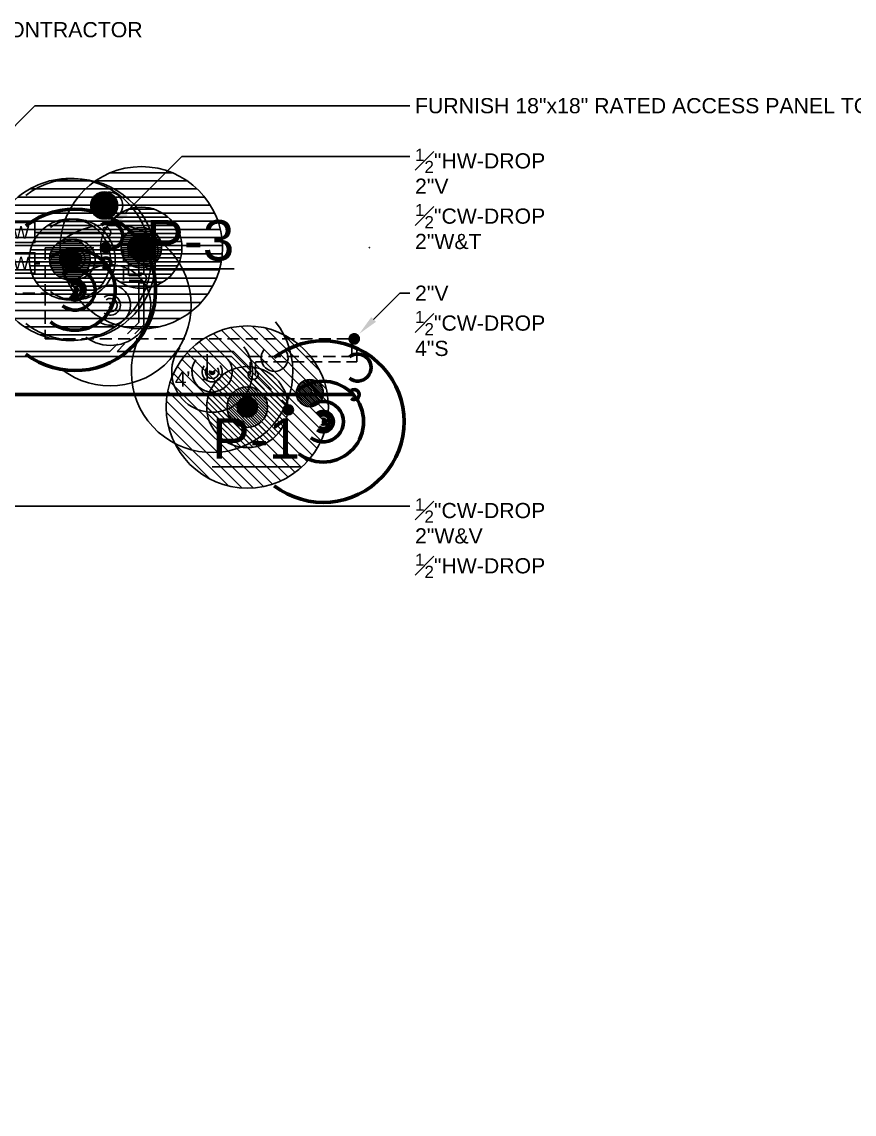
# Model space of a CAD drawing. Extents: x 2104 to 16979, y 4026 to 5124.
# Drawn here: x 6972.6 to 7219, y 4408.5 to 4731.9 of the extents above; entities that cross this region are included whole.
import ezdxf
from ezdxf import colors
from ezdxf.entities.mleader import LeaderData, LeaderLine
from ezdxf.enums import TextEntityAlignment as Align
from ezdxf.math import Vec2, Vec3

# ---------------------------------------------------------------- set-up
doc = ezdxf.new("R2010")
doc.units = 0
doc.header["$LTSCALE"] = 18
doc.header["$MEASUREMENT"] = 0
doc.linetypes.add('VENT', pattern=[0.30000000000000004, 0.2, -0.1])
for name, color, linetype in [('G-ANNO-TEXT', 70, 'Continuous'), ('P-HW-N', 1, 'Continuous'), ('P-HW-N @ 1 (1)', 1, 'Continuous'), ('P-HW-N @ 1 (2)', 1, 'Continuous'), ('P-HW-N @ 12', 1, 'Continuous'), ('P-HW-N @ 128', 1, 'Continuous'), ('P-HW-N @ 16', 1, 'Continuous'), ('P-HW-N @ 192', 1, 'Continuous'), ('P-HW-N @ 2', 1, 'Continuous'), ('P-HW-N @ 24', 1, 'Continuous'), ('P-HW-N @ 384', 1, 'Continuous'), ('P-HW-N @ 4', 1, 'Continuous'), ('P-HW-N @ 48', 1, 'Continuous'), ('P-HW-N @ 64', 1, 'Continuous'), ('P-HW-N @ 768', 1, 'Continuous'), ('P-HW-N @ 8', 1, 'Continuous'), ('P-HW-N @ 96', 1, 'Continuous'), ('P-SAN-N', 6, 'Continuous'), ('P-SAN-N @ 1 (1)', 6, 'Continuous'), ('P-SAN-N @ 1 (2)', 6, 'Continuous'), ('P-SAN-N @ 12', 6, 'Continuous'), ('P-SAN-N @ 128', 6, 'Continuous'), ('P-SAN-N @ 16', 6, 'Continuous'), ('P-SAN-N @ 192', 6, 'Continuous'), ('P-SAN-N @ 2', 6, 'Continuous'), ('P-SAN-N @ 24', 6, 'Continuous'), ('P-SAN-N @ 384', 6, 'Continuous'), ('P-SAN-N @ 4', 6, 'Continuous'), ('P-SAN-N @ 48', 6, 'Continuous'), ('P-SAN-N @ 64', 6, 'Continuous'), ('P-SAN-N @ 768', 6, 'Continuous'), ('P-SAN-N @ 8', 6, 'Continuous'), ('P-SAN-N @ 96', 6, 'Continuous'), ('P-SANV-N', 5, 'VENT'), ('P-SANV-N @ 1 (1)', 5, 'VENT'), ('P-SANV-N @ 1 (2)', 5, 'VENT'), ('P-SANV-N @ 12', 5, 'VENT'), ('P-SANV-N @ 128', 5, 'VENT'), ('P-SANV-N @ 16', 5, 'VENT'), ('P-SANV-N @ 192', 5, 'VENT'), ('P-SANV-N @ 2', 5, 'VENT'), ('P-SANV-N @ 24', 5, 'VENT'), ('P-SANV-N @ 384', 5, 'VENT'), ('P-SANV-N @ 4', 5, 'VENT'), ('P-SANV-N @ 48', 5, 'VENT'), ('P-SANV-N @ 64', 5, 'VENT'), ('P-SANV-N @ 768', 5, 'VENT'), ('P-SANV-N @ 8', 5, 'VENT'), ('P-SANV-N @ 96', 5, 'VENT')]:
    doc.layers.add(name, color=color, linetype=linetype)
for name, color, linetype, lineweight in [('P-CW-N', 4, 'Continuous', 60), ('P-CW-N @ 1 (1)', 4, 'Continuous', 60), ('P-CW-N @ 1 (2)', 4, 'Continuous', 60), ('P-CW-N @ 12', 4, 'Continuous', 60), ('P-CW-N @ 128', 4, 'Continuous', 60), ('P-CW-N @ 16', 4, 'Continuous', 60), ('P-CW-N @ 192', 4, 'Continuous', 60), ('P-CW-N @ 2', 4, 'Continuous', 60), ('P-CW-N @ 24', 4, 'Continuous', 60), ('P-CW-N @ 384', 4, 'Continuous', 60), ('P-CW-N @ 4', 4, 'Continuous', 60), ('P-CW-N @ 48', 4, 'Continuous', 60), ('P-CW-N @ 64', 4, 'Continuous', 60), ('P-CW-N @ 768', 4, 'Continuous', 60), ('P-CW-N @ 8', 4, 'Continuous', 60), ('P-CW-N @ 96', 4, 'Continuous', 60)]:
    doc.layers.add(name, color=color, linetype=linetype, lineweight=lineweight)
doc.layers.get('0').freeze()
doc.styles.add('Arial', font='arial.ttf')
doc.dimstyles.new('Loop048', dxfattribs={"dimscale": 0, "dimtxt": 0.09375, "dimasz": 0.03125, "dimexe": 0.0625, "dimexo": 0.0625, "dimgap": 0.09375, "dimtad": 1, "dimdec": 4, "dimzin": 3, "dimdsep": 46, "dimlunit": 4, "dimtxsty": 'Arial', "dimblk": 'OBLIQUE', "dimcen": 0.09375, "dimdle": 0.0625, "dimclrd": 256, "dimclre": 256, "dimclrt": 256, "dimadec": 4, "dimazin": 0, "dimtfac": 0.8, "dimtdec": 4, "dimtix": 1, "dimtofl": 0, "dimtmove": 1, "dimatfit": 0, "dimldrblk": 'LeaderNoteBlock', "dimfxl": 1, "dimfrac": 1, "dimtolj": 1, "dimtzin": 0, "dimlwd": -1, "dimlwe": -1, "dimarcsym": 0})

# ---------------------------------------------------------------- blocks, each defined once
blk = doc.blocks.new('*U7')
h = blk.add_hatch()
h.set_pattern_fill('ANSI31', color=256, scale=0.025, angle=135)
h.set_pattern_definition([(180, (0, 0), (-4.336808689942018e-19, -0.003125), [])])
edge = h.paths.add_edge_path()
edge.add_arc((-3.469446951953614e-18, -6.938893903907228e-18), 0.03125000000000001, 0, 360)
blk.add_circle((0, 0), 0.03125)
blk = doc.blocks.new('*U341')
at = {"layer": 'P-SANV-N @ 1 (1)'}
blk.add_blockref('*U7', (6986.843581524154, 4661.5), dxfattribs=at)
at = {"layer": 'P-SANV-N @ 1 (2)'}
blk.add_blockref('*U7', (6986.843581524154, 4661.5), dxfattribs=at)
at = {"layer": 'P-SANV-N @ 12', "xscale": 12, "yscale": 12, "zscale": 12}
blk.add_blockref('*U7', (6986.843581524154, 4661.5), dxfattribs=at)
at = {"layer": 'P-SANV-N @ 128', "xscale": 128, "yscale": 128, "zscale": 128}
blk.add_blockref('*U7', (6997, 4677.5), dxfattribs=at)
at = {"layer": 'P-SANV-N @ 16', "xscale": 16, "yscale": 16, "zscale": 16}
blk.add_blockref('*U7', (6986.843581524154, 4661.5), dxfattribs=at)
at = {"layer": 'P-SANV-N @ 192', "xscale": 192, "yscale": 192, "zscale": 192}
blk.add_blockref('*U7', (6986.843581524154, 4661.5), dxfattribs=at)
at = {"layer": 'P-SANV-N @ 2', "xscale": 2, "yscale": 2, "zscale": 2}
blk.add_blockref('*U7', (6986.843581524154, 4661.5), dxfattribs=at)
at = {"layer": 'P-SANV-N @ 24', "xscale": 24, "yscale": 24, "zscale": 24}
blk.add_blockref('*U7', (6986.843581524154, 4661.5), dxfattribs=at)
at = {"layer": 'P-SANV-N @ 384', "xscale": 384, "yscale": 384, "zscale": 384}
blk.add_blockref('*U7', (6986.843581524154, 4661.5), dxfattribs=at)
at = {"layer": 'P-SANV-N @ 4', "xscale": 4, "yscale": 4, "zscale": 4}
blk.add_blockref('*U7', (6986.843581524154, 4661.5), dxfattribs=at)
at = {"layer": 'P-SANV-N @ 48', "xscale": 48, "yscale": 48, "zscale": 48}
blk.add_blockref('*U7', (7071, 4638), dxfattribs=at)
at = {"layer": 'P-SANV-N @ 64', "xscale": 64, "yscale": 64, "zscale": 64}
blk.add_blockref('*U7', (6986.843581524154, 4661.5), dxfattribs=at)
at = {"layer": 'P-SANV-N @ 768', "xscale": 768, "yscale": 768, "zscale": 768}
blk.add_blockref('*U7', (6986.843581524154, 4661.5), dxfattribs=at)
at = {"layer": 'P-SANV-N @ 8', "xscale": 8, "yscale": 8, "zscale": 8}
blk.add_blockref('*U7', (6986.843581524154, 4661.5), dxfattribs=at)
at = {"layer": 'P-SANV-N @ 96', "xscale": 96, "yscale": 96, "zscale": 96}
blk.add_blockref('*U7', (6986.843581524154, 4661.5), dxfattribs=at)
blk = doc.blocks.new('*U342')
at = {"layer": 'P-SAN-N @ 1 (1)', "rotation": 315}
blk.add_blockref('*U7', (7039.368580154854, 4617.817711346161), dxfattribs=at)
at = {"layer": 'P-SAN-N @ 1 (2)', "rotation": 315}
blk.add_blockref('*U7', (7039.368580154854, 4617.817711346161), dxfattribs=at)
at = {"layer": 'P-SAN-N @ 12', "xscale": 12, "yscale": 12, "zscale": 12, "rotation": 315}
blk.add_blockref('*U7', (7039.368580154854, 4617.817711346161), dxfattribs=at)
at = {"layer": 'P-SAN-N @ 128', "xscale": 128, "yscale": 128, "zscale": 128, "rotation": 315}
blk.add_blockref('*U7', (7057.863961030679, 4621.949747468305), dxfattribs=at)
at = {"layer": 'P-SAN-N @ 16', "xscale": 16, "yscale": 16, "zscale": 16, "rotation": 315}
blk.add_blockref('*U7', (7039.368580154854, 4617.817711346161), dxfattribs=at)
at = {"layer": 'P-SAN-N @ 192', "xscale": 192, "yscale": 192, "zscale": 192, "rotation": 315}
blk.add_blockref('*U7', (7039.368580154854, 4617.817711346161), dxfattribs=at)
at = {"layer": 'P-SAN-N @ 2', "xscale": 2, "yscale": 2, "zscale": 2, "rotation": 315}
blk.add_blockref('*U7', (7039.368580154854, 4617.817711346161), dxfattribs=at)
at = {"layer": 'P-SAN-N @ 24', "xscale": 24, "yscale": 24, "zscale": 24, "rotation": 315}
blk.add_blockref('*U7', (7039.368580154854, 4617.817711346161), dxfattribs=at)
at = {"layer": 'P-SAN-N @ 384', "xscale": 383.9999999999999, "yscale": 383.9999999999999, "zscale": 383.9999999999999, "rotation": 315}
blk.add_blockref('*U7', (7039.368580154854, 4617.817711346161), dxfattribs=at)
at = {"layer": 'P-SAN-N @ 4', "xscale": 4, "yscale": 4, "zscale": 4, "rotation": 315}
blk.add_blockref('*U7', (7039.368580154854, 4617.817711346161), dxfattribs=at)
at = {"layer": 'P-SAN-N @ 48', "xscale": 47.99999999999999, "yscale": 47.99999999999999, "zscale": 47.99999999999999, "rotation": 315}
blk.add_blockref('*U7', (7051.5, 4617), dxfattribs=at)
at = {"layer": 'P-SAN-N @ 64', "xscale": 64, "yscale": 64, "zscale": 64, "rotation": 315}
blk.add_blockref('*U7', (7039.368580154854, 4617.817711346161), dxfattribs=at)
at = {"layer": 'P-SAN-N @ 768', "xscale": 767.9999999999999, "yscale": 767.9999999999999, "zscale": 767.9999999999999, "rotation": 315}
blk.add_blockref('*U7', (7039.368580154854, 4617.817711346161), dxfattribs=at)
at = {"layer": 'P-SAN-N @ 8', "xscale": 8, "yscale": 8, "zscale": 8, "rotation": 315}
blk.add_blockref('*U7', (7039.368580154854, 4617.817711346161), dxfattribs=at)
at = {"layer": 'P-SAN-N @ 96', "xscale": 95.99999999999999, "yscale": 95.99999999999999, "zscale": 95.99999999999999, "rotation": 315}
blk.add_blockref('*U7', (7039.368580154854, 4617.817711346161), dxfattribs=at)
blk = doc.blocks.new('*U8')
at = {"linetype": 'Continuous'}
blk.add_arc((0, 0), 0.03111555437015312, 232.5669694738212, 127.4330305261797, dxfattribs=at)
blk = doc.blocks.new('*U343')
at = {"layer": 'P-CW-N @ 1 (1)'}
blk.add_blockref('*U8', (7061.843581524154, 4613.5), dxfattribs=at)
at = {"layer": 'P-CW-N @ 1 (2)'}
blk.add_blockref('*U8', (7061.843581524154, 4613.5), dxfattribs=at)
at = {"layer": 'P-CW-N @ 12', "xscale": 12, "yscale": 12, "zscale": 12}
blk.add_blockref('*U8', (7061.843581524154, 4613.5), dxfattribs=at)
at = {"layer": 'P-CW-N @ 128', "xscale": 128, "yscale": 128, "zscale": 128}
blk.add_blockref('*U8', (7072, 4629.5), dxfattribs=at)
at = {"layer": 'P-CW-N @ 16', "xscale": 16, "yscale": 16, "zscale": 16}
blk.add_blockref('*U8', (7061.843581524154, 4613.5), dxfattribs=at)
at = {"layer": 'P-CW-N @ 192', "xscale": 192, "yscale": 192, "zscale": 192}
blk.add_blockref('*U8', (7061.843581524154, 4613.5), dxfattribs=at)
at = {"layer": 'P-CW-N @ 2', "xscale": 2, "yscale": 2, "zscale": 2}
blk.add_blockref('*U8', (7061.843581524154, 4613.5), dxfattribs=at)
at = {"layer": 'P-CW-N @ 24', "xscale": 24, "yscale": 24, "zscale": 24}
blk.add_blockref('*U8', (7061.843581524154, 4613.5), dxfattribs=at)
at = {"layer": 'P-CW-N @ 384', "xscale": 384, "yscale": 384, "zscale": 384}
blk.add_blockref('*U8', (7061.843581524154, 4613.5), dxfattribs=at)
at = {"layer": 'P-CW-N @ 4', "xscale": 4, "yscale": 4, "zscale": 4}
blk.add_blockref('*U8', (7061.843581524154, 4613.5), dxfattribs=at)
at = {"layer": 'P-CW-N @ 48', "xscale": 48, "yscale": 48, "zscale": 48}
blk.add_blockref('*U8', (7071, 4621.5), dxfattribs=at)
at = {"layer": 'P-CW-N @ 64', "xscale": 64, "yscale": 64, "zscale": 64}
blk.add_blockref('*U8', (7061.843581524154, 4613.5), dxfattribs=at)
at = {"layer": 'P-CW-N @ 768', "xscale": 768, "yscale": 768, "zscale": 768}
blk.add_blockref('*U8', (7061.843581524154, 4613.5), dxfattribs=at)
at = {"layer": 'P-CW-N @ 8', "xscale": 8, "yscale": 8, "zscale": 8}
blk.add_blockref('*U8', (7061.843581524154, 4613.5), dxfattribs=at)
at = {"layer": 'P-CW-N @ 96', "xscale": 96, "yscale": 96, "zscale": 96}
blk.add_blockref('*U8', (7061.843581524154, 4613.5), dxfattribs=at)
blk = doc.blocks.new('*U344')
at = {"layer": 'P-CW-N @ 1 (1)'}
blk.add_blockref('*U8', (6988.343581524154, 4652.5), dxfattribs=at)
at = {"layer": 'P-CW-N @ 1 (2)'}
blk.add_blockref('*U8', (6988.343581524154, 4652.5), dxfattribs=at)
at = {"layer": 'P-CW-N @ 12', "xscale": 12, "yscale": 12, "zscale": 12}
blk.add_blockref('*U8', (6988.343581524154, 4652.5), dxfattribs=at)
at = {"layer": 'P-CW-N @ 128', "xscale": 128, "yscale": 128, "zscale": 128}
blk.add_blockref('*U8', (6998.5, 4668.5), dxfattribs=at)
at = {"layer": 'P-CW-N @ 16', "xscale": 16, "yscale": 16, "zscale": 16}
blk.add_blockref('*U8', (6988.343581524154, 4652.5), dxfattribs=at)
at = {"layer": 'P-CW-N @ 192', "xscale": 192, "yscale": 192, "zscale": 192}
blk.add_blockref('*U8', (6988.343581524154, 4652.5), dxfattribs=at)
at = {"layer": 'P-CW-N @ 2', "xscale": 2, "yscale": 2, "zscale": 2}
blk.add_blockref('*U8', (6988.343581524154, 4652.5), dxfattribs=at)
at = {"layer": 'P-CW-N @ 24', "xscale": 24, "yscale": 24, "zscale": 24}
blk.add_blockref('*U8', (6988.343581524154, 4652.5), dxfattribs=at)
at = {"layer": 'P-CW-N @ 384', "xscale": 384, "yscale": 384, "zscale": 384}
blk.add_blockref('*U8', (6988.343581524154, 4652.5), dxfattribs=at)
at = {"layer": 'P-CW-N @ 4', "xscale": 4, "yscale": 4, "zscale": 4}
blk.add_blockref('*U8', (6988.343581524154, 4652.5), dxfattribs=at)
at = {"layer": 'P-CW-N @ 48', "xscale": 48, "yscale": 48, "zscale": 48}
blk.add_blockref('*U8', (6997.5, 4660.5), dxfattribs=at)
at = {"layer": 'P-CW-N @ 64', "xscale": 64, "yscale": 64, "zscale": 64}
blk.add_blockref('*U8', (6988.343581524154, 4652.5), dxfattribs=at)
at = {"layer": 'P-CW-N @ 768', "xscale": 768, "yscale": 768, "zscale": 768}
blk.add_blockref('*U8', (6988.343581524154, 4652.5), dxfattribs=at)
at = {"layer": 'P-CW-N @ 8', "xscale": 8, "yscale": 8, "zscale": 8}
blk.add_blockref('*U8', (6988.343581524154, 4652.5), dxfattribs=at)
at = {"layer": 'P-CW-N @ 96', "xscale": 96, "yscale": 96, "zscale": 96}
blk.add_blockref('*U8', (6988.343581524154, 4652.5), dxfattribs=at)
blk = doc.blocks.new('*U345')
at = {"layer": 'P-HW-N @ 1 (1)'}
blk.add_blockref('*U8', (6988.343581524154, 4661.5), dxfattribs=at)
at = {"layer": 'P-HW-N @ 1 (2)'}
blk.add_blockref('*U8', (6988.343581524154, 4661.5), dxfattribs=at)
at = {"layer": 'P-HW-N @ 12', "xscale": 12, "yscale": 12, "zscale": 12}
blk.add_blockref('*U8', (6988.343581524154, 4661.5), dxfattribs=at)
at = {"layer": 'P-HW-N @ 128', "xscale": 128, "yscale": 128, "zscale": 128}
blk.add_blockref('*U8', (6998.5, 4677.5), dxfattribs=at)
at = {"layer": 'P-HW-N @ 16', "xscale": 16, "yscale": 16, "zscale": 16}
blk.add_blockref('*U8', (6988.343581524154, 4661.5), dxfattribs=at)
at = {"layer": 'P-HW-N @ 192', "xscale": 192, "yscale": 192, "zscale": 192}
blk.add_blockref('*U8', (6988.343581524154, 4661.5), dxfattribs=at)
at = {"layer": 'P-HW-N @ 2', "xscale": 2, "yscale": 2, "zscale": 2}
blk.add_blockref('*U8', (6988.343581524154, 4661.5), dxfattribs=at)
at = {"layer": 'P-HW-N @ 24', "xscale": 24, "yscale": 24, "zscale": 24}
blk.add_blockref('*U8', (6988.343581524154, 4661.5), dxfattribs=at)
at = {"layer": 'P-HW-N @ 384', "xscale": 384, "yscale": 384, "zscale": 384}
blk.add_blockref('*U8', (6988.343581524154, 4661.5), dxfattribs=at)
at = {"layer": 'P-HW-N @ 4', "xscale": 4, "yscale": 4, "zscale": 4}
blk.add_blockref('*U8', (6988.343581524154, 4661.5), dxfattribs=at)
at = {"layer": 'P-HW-N @ 48', "xscale": 48, "yscale": 48, "zscale": 48}
blk.add_blockref('*U8', (6997.5, 4669.5), dxfattribs=at)
at = {"layer": 'P-HW-N @ 64', "xscale": 64, "yscale": 64, "zscale": 64}
blk.add_blockref('*U8', (6988.343581524154, 4661.5), dxfattribs=at)
at = {"layer": 'P-HW-N @ 768', "xscale": 768, "yscale": 768, "zscale": 768}
blk.add_blockref('*U8', (6988.343581524154, 4661.5), dxfattribs=at)
at = {"layer": 'P-HW-N @ 8', "xscale": 8, "yscale": 8, "zscale": 8}
blk.add_blockref('*U8', (6988.343581524154, 4661.5), dxfattribs=at)
at = {"layer": 'P-HW-N @ 96', "xscale": 96, "yscale": 96, "zscale": 96}
blk.add_blockref('*U8', (6988.343581524154, 4661.5), dxfattribs=at)
blk = doc.blocks.new('*U23')
at = {"linetype": 'Continuous'}
blk.add_circle((0, 0), 0.03515625, dxfattribs=at)
blk.add_arc((-4.231866745139107e-15, 0.09046299364832541), 0.03515625, 180.0000000000026, 2.655435359053694e-12, dxfattribs=at)
blk = doc.blocks.new('*U346')
at = {"layer": 'P-SAN-N @ 1 (2)', "rotation": 180}
blk.add_blockref('*U23', (7075.5, 4665), dxfattribs=at)
at = {"layer": 'P-SAN-N @ 48', "xscale": 48, "yscale": 48, "zscale": 48, "rotation": 180}
blk.add_blockref('*U23', (7008, 4665), dxfattribs=at)
blk = doc.blocks.new('*U26')
at = {"linetype": 'Continuous'}
blk.add_arc((0, 0), 0.03111555437015312, 188.2778165685707, 83.14387762092916, dxfattribs=at)
blk = doc.blocks.new('*U347')
at = {"layer": 'P-SANV-N @ 1 (1)', "rotation": 315}
blk.add_blockref('*U26', (7028.943958952396, 4628.242332548618), dxfattribs=at)
at = {"layer": 'P-SANV-N @ 1 (2)', "rotation": 315}
blk.add_blockref('*U26', (7028.943958952396, 4628.242332548618), dxfattribs=at)
at = {"layer": 'P-SANV-N @ 12', "xscale": 12, "yscale": 12, "zscale": 12, "rotation": 315}
blk.add_blockref('*U26', (7028.943958952396, 4628.242332548618), dxfattribs=at)
at = {"layer": 'P-SANV-N @ 128', "xscale": 128, "yscale": 128, "zscale": 128, "rotation": 315}
blk.add_blockref('*U26', (7047.43933982822, 4632.374368670764), dxfattribs=at)
at = {"layer": 'P-SANV-N @ 16', "xscale": 16, "yscale": 16, "zscale": 16, "rotation": 315}
blk.add_blockref('*U26', (7028.943958952396, 4628.242332548618), dxfattribs=at)
at = {"layer": 'P-SANV-N @ 192', "xscale": 192, "yscale": 192, "zscale": 192, "rotation": 315}
blk.add_blockref('*U26', (7028.943958952396, 4628.242332548618), dxfattribs=at)
at = {"layer": 'P-SANV-N @ 2', "xscale": 2, "yscale": 2, "zscale": 2, "rotation": 315}
blk.add_blockref('*U26', (7028.943958952396, 4628.242332548618), dxfattribs=at)
at = {"layer": 'P-SANV-N @ 24', "xscale": 24, "yscale": 24, "zscale": 24, "rotation": 315}
blk.add_blockref('*U26', (7028.943958952396, 4628.242332548618), dxfattribs=at)
at = {"layer": 'P-SANV-N @ 384', "xscale": 383.9999999999999, "yscale": 383.9999999999999, "zscale": 383.9999999999999, "rotation": 315}
blk.add_blockref('*U26', (7028.943958952396, 4628.242332548618), dxfattribs=at)
at = {"layer": 'P-SANV-N @ 4', "xscale": 4, "yscale": 4, "zscale": 4, "rotation": 315}
blk.add_blockref('*U26', (7028.943958952396, 4628.242332548618), dxfattribs=at)
at = {"layer": 'P-SANV-N @ 48', "xscale": 47.99999999999999, "yscale": 47.99999999999999, "zscale": 47.99999999999999, "rotation": 315}
blk.add_blockref('*U26', (7041.075378797541, 4627.424621202459), dxfattribs=at)
at = {"layer": 'P-SANV-N @ 64', "xscale": 64, "yscale": 64, "zscale": 64, "rotation": 315}
blk.add_blockref('*U26', (7028.943958952396, 4628.242332548618), dxfattribs=at)
at = {"layer": 'P-SANV-N @ 768', "xscale": 767.9999999999999, "yscale": 767.9999999999999, "zscale": 767.9999999999999, "rotation": 315}
blk.add_blockref('*U26', (7028.943958952396, 4628.242332548618), dxfattribs=at)
at = {"layer": 'P-SANV-N @ 8', "xscale": 8, "yscale": 8, "zscale": 8, "rotation": 315}
blk.add_blockref('*U26', (7028.943958952396, 4628.242332548618), dxfattribs=at)
at = {"layer": 'P-SANV-N @ 96', "xscale": 95.99999999999999, "yscale": 95.99999999999999, "zscale": 95.99999999999999, "rotation": 315}
blk.add_blockref('*U26', (7028.943958952396, 4628.242332548618), dxfattribs=at)
blk = doc.blocks.new('*U348')
at = {"layer": 'P-SANV-N @ 1 (1)'}
blk.add_blockref('*U8', (6998.843581524154, 4648), dxfattribs=at)
at = {"layer": 'P-SANV-N @ 1 (2)'}
blk.add_blockref('*U8', (6998.843581524154, 4648), dxfattribs=at)
at = {"layer": 'P-SANV-N @ 12', "xscale": 12, "yscale": 12, "zscale": 12}
blk.add_blockref('*U8', (6998.843581524154, 4648), dxfattribs=at)
at = {"layer": 'P-SANV-N @ 128', "xscale": 128, "yscale": 128, "zscale": 128}
blk.add_blockref('*U8', (7009, 4664), dxfattribs=at)
at = {"layer": 'P-SANV-N @ 16', "xscale": 16, "yscale": 16, "zscale": 16}
blk.add_blockref('*U8', (6998.843581524154, 4648), dxfattribs=at)
at = {"layer": 'P-SANV-N @ 192', "xscale": 192, "yscale": 192, "zscale": 192}
blk.add_blockref('*U8', (6998.843581524154, 4648), dxfattribs=at)
at = {"layer": 'P-SANV-N @ 2', "xscale": 2, "yscale": 2, "zscale": 2}
blk.add_blockref('*U8', (6998.843581524154, 4648), dxfattribs=at)
at = {"layer": 'P-SANV-N @ 24', "xscale": 24, "yscale": 24, "zscale": 24}
blk.add_blockref('*U8', (6998.843581524154, 4648), dxfattribs=at)
at = {"layer": 'P-SANV-N @ 384', "xscale": 384, "yscale": 384, "zscale": 384}
blk.add_blockref('*U8', (6998.843581524154, 4648), dxfattribs=at)
at = {"layer": 'P-SANV-N @ 4', "xscale": 4, "yscale": 4, "zscale": 4}
blk.add_blockref('*U8', (6998.843581524154, 4648), dxfattribs=at)
at = {"layer": 'P-SANV-N @ 48', "xscale": 48, "yscale": 48, "zscale": 48}
blk.add_blockref('*U8', (7008, 4656), dxfattribs=at)
at = {"layer": 'P-SANV-N @ 64', "xscale": 64, "yscale": 64, "zscale": 64}
blk.add_blockref('*U8', (6998.843581524154, 4648), dxfattribs=at)
at = {"layer": 'P-SANV-N @ 768', "xscale": 768, "yscale": 768, "zscale": 768}
blk.add_blockref('*U8', (6998.843581524154, 4648), dxfattribs=at)
at = {"layer": 'P-SANV-N @ 8', "xscale": 8, "yscale": 8, "zscale": 8}
blk.add_blockref('*U8', (6998.843581524154, 4648), dxfattribs=at)
at = {"layer": 'P-SANV-N @ 96', "xscale": 96, "yscale": 96, "zscale": 96}
blk.add_blockref('*U8', (6998.843581524154, 4648), dxfattribs=at)
blk = doc.blocks.new('*U359')
at = {"layer": 'P-SANV-N @ 1 (1)'}
blk.add_blockref('*U7', (6913.343581524154, 4688.5), dxfattribs=at)
at = {"layer": 'P-SANV-N @ 1 (2)'}
blk.add_blockref('*U7', (6913.343581524154, 4688.5), dxfattribs=at)
at = {"layer": 'P-SANV-N @ 12', "xscale": 12, "yscale": 12, "zscale": 12}
blk.add_blockref('*U7', (6913.343581524154, 4688.5), dxfattribs=at)
at = {"layer": 'P-SANV-N @ 128', "xscale": 128, "yscale": 128, "zscale": 128}
blk.add_blockref('*U7', (6923.5, 4704.5), dxfattribs=at)
at = {"layer": 'P-SANV-N @ 16', "xscale": 16, "yscale": 16, "zscale": 16}
blk.add_blockref('*U7', (6913.343581524154, 4688.5), dxfattribs=at)
at = {"layer": 'P-SANV-N @ 192', "xscale": 192, "yscale": 192, "zscale": 192}
blk.add_blockref('*U7', (6913.343581524154, 4688.5), dxfattribs=at)
at = {"layer": 'P-SANV-N @ 2', "xscale": 2, "yscale": 2, "zscale": 2}
blk.add_blockref('*U7', (6913.343581524154, 4688.5), dxfattribs=at)
at = {"layer": 'P-SANV-N @ 24', "xscale": 24, "yscale": 24, "zscale": 24}
blk.add_blockref('*U7', (6913.343581524154, 4688.5), dxfattribs=at)
at = {"layer": 'P-SANV-N @ 384', "xscale": 384, "yscale": 384, "zscale": 384}
blk.add_blockref('*U7', (6913.343581524154, 4688.5), dxfattribs=at)
at = {"layer": 'P-SANV-N @ 4', "xscale": 4, "yscale": 4, "zscale": 4}
blk.add_blockref('*U7', (6913.343581524154, 4688.5), dxfattribs=at)
at = {"layer": 'P-SANV-N @ 48', "xscale": 48, "yscale": 48, "zscale": 48}
blk.add_blockref('*U7', (6997.5, 4665), dxfattribs=at)
at = {"layer": 'P-SANV-N @ 64', "xscale": 64, "yscale": 64, "zscale": 64}
blk.add_blockref('*U7', (6913.343581524154, 4688.5), dxfattribs=at)
at = {"layer": 'P-SANV-N @ 768', "xscale": 768, "yscale": 768, "zscale": 768}
blk.add_blockref('*U7', (6913.343581524154, 4688.5), dxfattribs=at)
at = {"layer": 'P-SANV-N @ 8', "xscale": 8, "yscale": 8, "zscale": 8}
blk.add_blockref('*U7', (6913.343581524154, 4688.5), dxfattribs=at)
at = {"layer": 'P-SANV-N @ 96', "xscale": 96, "yscale": 96, "zscale": 96}
blk.add_blockref('*U7', (6913.343581524154, 4688.5), dxfattribs=at)
blk = doc.blocks.new('_Oblique')
at = {"color": 0, "linetype": 'ByBlock', "lineweight": -2}
blk.add_line((-0.5, -0.5), (0.5, 0.5), dxfattribs=at)
blk = doc.blocks.new('LeaderNoteBlock')
blk.add_ellipse((0, 0), major_axis=(1, -1.836909530733566e-16), ratio=0.2499999999998295, start_param=5.387520513321723, end_param=10.32044275462724)
blk = doc.blocks.new('*U12')
at = {"layer": 'DEFPOINTS'}
blk.add_lwpolyline([(-0.125, -0.0625), (0.125, -0.0625), (0.125, 0.0625), (-0.125, 0.0625)], close=True, dxfattribs=at)
at = {"style": 'Arial'}
blk.add_text('CW', height=0.078125, dxfattribs=at).set_placement((-3.686292673615752e-17, 2.775557561562891e-17), align=Align.MIDDLE)
blk = doc.blocks.new('*U13')
at = {"layer": 'DEFPOINTS'}
blk.add_lwpolyline([(-0.125, -0.0625), (0.125, -0.0625), (0.125, 0.0625), (-0.125, 0.0625)], close=True, dxfattribs=at)
at = {"style": 'Arial'}
blk.add_text('HW', height=0.078125, dxfattribs=at).set_placement((-3.713743472833174e-17, 0), align=Align.MIDDLE)
blk = doc.blocks.new('*U715')
at = {"layer": 'P-SAN-N @ 1 (1)'}
blk.add_blockref('*U7', (7008, 4665), dxfattribs=at)
at = {"layer": 'P-SAN-N @ 1 (2)'}
blk.add_blockref('*U7', (7008, 4665), dxfattribs=at)
at = {"layer": 'P-SAN-N @ 12', "xscale": 12, "yscale": 12, "zscale": 12}
blk.add_blockref('*U7', (7008, 4665), dxfattribs=at)
at = {"layer": 'P-SAN-N @ 128', "xscale": 128, "yscale": 128, "zscale": 128}
blk.add_blockref('*U7', (7008, 4665), dxfattribs=at)
at = {"layer": 'P-SAN-N @ 16', "xscale": 16, "yscale": 16, "zscale": 16}
blk.add_blockref('*U7', (7008, 4665), dxfattribs=at)
at = {"layer": 'P-SAN-N @ 192', "xscale": 192, "yscale": 192, "zscale": 192}
blk.add_blockref('*U7', (7008, 4665), dxfattribs=at)
at = {"layer": 'P-SAN-N @ 2', "xscale": 2, "yscale": 2, "zscale": 2}
blk.add_blockref('*U7', (7008, 4665), dxfattribs=at)
at = {"layer": 'P-SAN-N @ 24', "xscale": 24, "yscale": 24, "zscale": 24}
blk.add_blockref('*U7', (7008, 4665), dxfattribs=at)
at = {"layer": 'P-SAN-N @ 384', "xscale": 384, "yscale": 384, "zscale": 384}
blk.add_blockref('*U7', (7008, 4665), dxfattribs=at)
at = {"layer": 'P-SAN-N @ 4', "xscale": 4, "yscale": 4, "zscale": 4}
blk.add_blockref('*U7', (7008, 4665), dxfattribs=at)
at = {"layer": 'P-SAN-N @ 48', "xscale": 48, "yscale": 48, "zscale": 48}
blk.add_blockref('*U7', (7008, 4665), dxfattribs=at)
at = {"layer": 'P-SAN-N @ 64', "xscale": 64, "yscale": 64, "zscale": 64}
blk.add_blockref('*U7', (7008, 4665), dxfattribs=at)
at = {"layer": 'P-SAN-N @ 768', "xscale": 768, "yscale": 768, "zscale": 768}
blk.add_blockref('*U7', (7008, 4665), dxfattribs=at)
at = {"layer": 'P-SAN-N @ 8', "xscale": 8, "yscale": 8, "zscale": 8}
blk.add_blockref('*U7', (7008, 4665), dxfattribs=at)
at = {"layer": 'P-SAN-N @ 96', "xscale": 96, "yscale": 96, "zscale": 96}
blk.add_blockref('*U7', (7008, 4665), dxfattribs=at)

msp = doc.modelspace()

# ---------------------------------------------------------------- linework, layer by layer
at = {"layer": 'P-CW-N'}
for p, q in [((6978, 4660.5), (6976.5, 4660.5)), ((6997.5, 4660.5), (6981, 4660.5)), ((6957, 4621.5), (7071, 4621.5))]:
    msp.add_line(p, q, dxfattribs=at)
at = {"layer": 'P-HW-N'}
msp.add_line((6997.5, 4669.5), (6976.5, 4669.5), dxfattribs=at)
at = {"layer": 'P-SAN-N'}
for p, q in [((7007.25, 4657.291580998446), (7007.25, 4660.5)), ((7008.75, 4657.291580998446), (7008.75, 4660.5)), ((7007.250000000001, 4642.810660173852), (7007.25, 4654.708419001554)), ((7008.75, 4642.189339827746), (7008.75, 4654.708419001554)), ((7007.250000000001, 4642.810660173854), (7003.939339826195, 4639.5)), ((7008.750000000001, 4642.189339827747), (7006.060660172254, 4639.5)), ((6998.689339826273, 4634.25), (6966.310660171779, 4634.25)), ((7000.93933982624, 4636.5), (6998.689339826273, 4634.25)), ((7003.060660172253, 4636.5), (7000.810660172253, 4634.249999999999)), ((7035.310660171779, 4634.25), (7000.810660172254, 4634.25)), ((7035.310660171779, 4634.25), (7040.25, 4629.310660171781)), ((6965.689339828218, 4632.75), (7034.68933982822, 4632.75)), ((7039.631763029198, 4627.807576799021), (7034.689339828221, 4632.749999999999)), ((7044.439339828221, 4623), (7041.458334394105, 4625.981005434116)), ((7042.518994565884, 4627.041665605896), (7046.56066017178, 4623)), ((7049.90900974233, 4617.53033008589), (7047.43933982822, 4620)), ((7049.560660171779, 4620), (7050.96966991411, 4618.59099025767))]:
    msp.add_line(p, q, dxfattribs=at)
at = {"layer": 'P-SANV-N'}
for p, q in [((6979.5, 4665), (6979.5, 4651.5)), ((6979.5, 4665), (6996, 4665)), ((7004.25, 4665.75), (6999, 4665.75)), ((7002.75, 4664.25), (6999, 4664.25)), ((7002.75, 4655.25), (7002.75, 4664.25)), ((7004.25, 4656.75), (7004.25, 4665.75)), ((7008, 4656.75), (7004.25, 4656.75)), ((7008, 4655.25), (7002.75, 4655.25)), ((6886.5, 4651.5), (6979.5, 4651.5)), ((6979.5, 4651.5), (6979.5, 4638)), ((7069.5, 4638), (6979.5, 4638)), ((7070.25, 4632.75), (7070.25, 4636.5)), ((7071.75, 4631.25), (7071.75, 4636.5)), ((7040.25, 4627.5), (7040.25, 4632.75)), ((7040.25, 4632.75), (7070.25, 4632.75)), ((7041.75, 4627.5), (7041.75, 4631.25)), ((7041.75, 4631.25), (7071.75, 4631.25))]:
    msp.add_line(p, q, dxfattribs=at)

# ---------------------------------------------------------------- block references
at = {"layer": 'P-CW-N'}
for name in ['*U344', '*U343']:
    msp.add_blockref(name, (0, 0), dxfattribs=at)
at = {"layer": 'P-CW-N @ 48', "xscale": 48, "yscale": 48, "zscale": 48}
msp.add_blockref('*U12', (6970.5, 4660.5), dxfattribs=at)
at = {"layer": 'P-HW-N'}
msp.add_blockref('*U345', (0, 0), dxfattribs=at)
at = {"layer": 'P-HW-N @ 48', "xscale": 48, "yscale": 48, "zscale": 48}
msp.add_blockref('*U13', (6970.5, 4669.5), dxfattribs=at)
at = {"layer": 'P-SAN-N'}
for name in ['*U715', '*U346', '*U342']:
    msp.add_blockref(name, (0, 0), dxfattribs=at)
at = {"layer": 'P-SANV-N'}
for name in ['*U359', '*U341', '*U348', '*U347']:
    msp.add_blockref(name, (0, 0), dxfattribs=at)

# ---------------------------------------------------------------- texts
at = {"layer": 'G-ANNO-TEXT', "style": 'Arial'}
for s, insert, char_height, width, attachment_point in [('{\\LP-3}', (7035.5, 4661), 12, 68, 9), ('4"', (7023.599999999627, 4628.400000000373), 4.5, 12.59999999999854, 3), ('{\\LP-1}', (7055, 4602.5), 12, 68, 9)]:
    msp.add_mtext(s, dxfattribs=dict(at, insert=insert, char_height=char_height, width=width, attachment_point=attachment_point))

# ---------------------------------------------------------------- leaders
at = {"layer": 'G-ANNO-TEXT'}
msp.add_leader([(7027.5, 4633.5), (7027.5, 4626), (7026, 4626)], dimstyle='Loop048', override={"dimscale": 0}, dxfattribs=at)
ml = msp.add_multileader_mtext('Standard', dxfattribs=at)
ml.set_content('\\pxt1;FURNISH 18"x18" RATED ACCESS PANEL TO BE INSTALLED BY GENERAL CONTRACTOR', color=256, style='Arial')
ml.set_leader_properties(color=256, linetype='ByLayer', lineweight=-1)
ml.build(insert=Vec2(0, 0))
ml.multileader.update_dxf_attribs({"has_dogleg": 0, "dogleg_length": 0.125, "arrow_head_size": 6, "scale": 48})
ctx = ml.context
ctx.base_point, ctx.scale, ctx.char_height, ctx.arrow_head_size, ctx.landing_gap_size, ctx.plane_origin = Vec3(6738, 4729.5), 48, 4.5, 6, 1.5, Vec3(6592.5, 4707)
notes = []
notes.append((ctx, [(0, (1, 1, 0), (6732, 4729.5), (1, 0), 6, [(0, [(6601.5, 4692), (6624, 4729.5)], 0, [])])]))
ctx.mtext.insert, ctx.mtext.width, ctx.mtext.flow_direction = Vec3(6739.5, 4731.788369713506), 89.41139296310394, 5
ml = msp.add_multileader_mtext('Standard', dxfattribs=at)
ml.set_content('\\pxt1;FURNISH 18"x18" RATED ACCESS PANEL TO BE INSTALLED BY GENERAL CONTRACTOR', color=256, style='Arial')
ml.set_leader_properties(color=256, linetype='ByLayer', lineweight=-1)
ml.build(insert=Vec2(0, 0))
ml.multileader.update_dxf_attribs({"has_dogleg": 0, "dogleg_length": 0.125, "arrow_head_size": 6, "scale": 48})
ctx = ml.context
ctx.base_point, ctx.scale, ctx.char_height, ctx.arrow_head_size, ctx.landing_gap_size, ctx.plane_origin = Vec3(6315, 4726.5), 48, 4.5, 6, 1.5, Vec3(6193.5, 4699.5)
notes.append((ctx, [(0, (1, 1, 0), (6309, 4726.5), (1, 0), 6, [(0, [(6193.5, 4687.5), (6220.5, 4726.5)], 0, [])])]))
ctx.mtext.insert, ctx.mtext.width, ctx.mtext.flow_direction = Vec3(6316.5, 4728.788369713506), 82.83486179308238, 5
ml = msp.add_multileader_mtext('Standard', dxfattribs=at)
ml.set_content('\\pxt1;FURNISH 18"x18" RATED ACCESS PANEL TO BE INSTALLED BY GENERAL CONTRACTOR', color=256, style='Arial')
ml.set_leader_properties(color=256, linetype='ByLayer', lineweight=-1)
ml.build(insert=Vec2(0, 0))
ml.multileader.update_dxf_attribs({"has_dogleg": 0, "dogleg_length": 0.125, "arrow_head_size": 6, "scale": 48})
ctx = ml.context
ctx.base_point, ctx.scale, ctx.char_height, ctx.arrow_head_size, ctx.landing_gap_size, ctx.plane_origin = Vec3(7087.5, 4707), 48, 4.5, 6, 1.5, Vec3(6945, 4680)
notes.append((ctx, [(0, (1, 1, 0), (7081.5, 4707), (1, 0), 6, [(0, [(6949.5, 4680), (6976.5, 4707)], 0, [])])]))
ctx.mtext.insert, ctx.mtext.width, ctx.mtext.flow_direction = Vec3(7089, 4709.288369713506), 142.7872292381453, 5
ml = msp.add_multileader_mtext('Standard', dxfattribs=at)
ml.set_content('\\A1;{\\H0.8x;\\S1#2;}"HW-DROP\\P2"V\\P{\\H0.8x;\\S1#2;}"CW-DROP\\P2"W&T', color=256, style='Arial')
ml.set_leader_properties(color=256, linetype='ByLayer', lineweight=-1)
ml.build(insert=Vec2(0, 0))
ml.multileader.update_dxf_attribs({"has_dogleg": 0, "dogleg_length": 0.125, "arrow_head_size": 6, "scale": 48})
ctx = ml.context
ctx.base_point, ctx.scale, ctx.char_height, ctx.arrow_head_size, ctx.landing_gap_size, ctx.plane_origin = Vec3(7087.5, 4692), 48, 4.5, 6, 1.5, Vec3(6997.5, 4671)
notes.append((ctx, [(0, (1, 1, 0), (7081.5, 4692), (1, 0), 6, [(0, [(6999, 4671), (7020, 4692)], 0, [])])]))
ctx.mtext.insert, ctx.mtext.flow_direction = Vec3(7089, 4694.302182810368), 5
ml = msp.add_multileader_mtext('Standard', dxfattribs=at)
ml.set_content('\\pxt1;FURNISH 18"x18" RATED ACCESS PANEL TO BE INSTALLED BY GENERAL CONTRACTOR', color=256, style='Arial')
ml.set_leader_properties(color=256, linetype='ByLayer', lineweight=-1)
ml.build(insert=Vec2(0, 0))
ml.multileader.update_dxf_attribs({"has_dogleg": 0, "dogleg_length": 0.125, "arrow_head_size": 6, "scale": 48})
ctx = ml.context
ctx.base_point, ctx.scale, ctx.char_height, ctx.arrow_head_size, ctx.landing_gap_size, ctx.plane_origin = Vec3(10247.53137789905, 4659), 48, 4.5, 6, 1.5, Vec3(10519.5, 4599)
ctx.text_align_type = 2
notes.append((ctx, [(0, (1, 1, 0), (10390.5, 4659), (-1, 0), 6, [(0, [(10519.5, 4590), (10459.5, 4659)], 0, [])])]))
ctx.mtext.insert, ctx.mtext.width, ctx.mtext.alignment, ctx.mtext.flow_direction = Vec3(10383, 4661.288369713506), 137.3146103657382, 3, 5
ml = msp.add_multileader_mtext('Standard', dxfattribs=at)
ml.set_content('\\A1;2"V\\P{\\H0.8x;\\S1#2;}"CW-DROP\\P4"S', color=256, style='Arial')
ml.set_leader_properties(color=256, linetype='ByLayer', lineweight=-1)
ml.build(insert=Vec2(0, 0))
ml.multileader.update_dxf_attribs({"has_dogleg": 0, "dogleg_length": 0.125, "arrow_head_size": 6, "scale": 48})
ctx = ml.context
ctx.base_point, ctx.scale, ctx.char_height, ctx.arrow_head_size, ctx.landing_gap_size, ctx.plane_origin = Vec3(7087.5, 4651.5), 48, 4.5, 6, 1.5, Vec3(7072.5, 4639.5)
notes.append((ctx, [(0, (1, 1, 0), (7081.5, 4651.5), (1, 0), 6, [(0, [(7072.5, 4639.5), (7084.5, 4651.5)], 0, [])])]))
ctx.mtext.insert, ctx.mtext.flow_direction = Vec3(7089, 4653.788369713506), 5
ml = msp.add_multileader_mtext('Standard', dxfattribs=at)
ml.set_content('\\A1;{\\H0.8x;\\S1#2;}"CW-DROP\\P2"W&V\\P{\\H0.8x;\\S1#2;}"HW-DROP', color=256, style='Arial')
ml.set_leader_properties(color=256, linetype='ByLayer', lineweight=-1)
ml.build(insert=Vec2(0, 0))
ml.multileader.update_dxf_attribs({"has_dogleg": 0, "dogleg_length": 0.125, "arrow_head_size": 6, "scale": 48})
ctx = ml.context
ctx.base_point, ctx.scale, ctx.char_height, ctx.arrow_head_size, ctx.landing_gap_size, ctx.plane_origin = Vec3(7087.5, 4588.5), 48, 4.5, 6, 1.5, Vec3(6916.5, 4617)
notes.append((ctx, [(1, (1, 1, 0), (7081.5, 4588.5), (1, 0), 6, [(0, [(6931.5, 4615.5), (6958.5, 4588.5)], 0, [])])]))
ctx.mtext.insert, ctx.mtext.flow_direction = Vec3(7089, 4590.788369713506), 5
ml = msp.add_multileader_mtext('Standard', dxfattribs=at)
ml.set_content('\\pxt1;FURNISH 18"x18" RATED ACCESS PANEL TO BE INSTALLED BY GENERAL CONTRACTOR', color=256, style='Arial')
ml.set_leader_properties(color=256, linetype='ByLayer', lineweight=-1)
ml.build(insert=Vec2(0, 0))
ml.multileader.update_dxf_attribs({"has_dogleg": 0, "dogleg_length": 0.125, "arrow_head_size": 6, "scale": 48})
ctx = ml.context
ctx.base_point, ctx.scale, ctx.char_height, ctx.arrow_head_size, ctx.landing_gap_size, ctx.plane_origin = Vec3(9371.951909959073, 4435.5), 48, 4.5, 6, 1.5, Vec3(9591, 4564.5)
ctx.text_align_type = 2
notes.append((ctx, [(0, (1, 1, 0), (9451.5, 4435.5), (-1, 0), 6, [(0, [(9591, 4564.5), (9468, 4435.5)], 0, [])])]))
ctx.mtext.insert, ctx.mtext.width, ctx.mtext.alignment, ctx.mtext.flow_direction = Vec3(9444, 4437.788369713506), 73.29696435219012, 3, 5
ml = msp.add_multileader_mtext('Standard', dxfattribs=at)
ml.set_content('\\pxt1;FURNISH 18"x18" RATED ACCESS PANEL TO BE INSTALLED BY GENERAL CONTRACTOR', color=256, style='Arial')
ml.set_leader_properties(color=256, linetype='ByLayer', lineweight=-1)
ml.build(insert=Vec2(0, 0))
ml.multileader.update_dxf_attribs({"has_dogleg": 0, "dogleg_length": 0.125, "arrow_head_size": 6, "scale": 48})
ctx = ml.context
ctx.base_point, ctx.scale, ctx.char_height, ctx.arrow_head_size, ctx.landing_gap_size, ctx.plane_origin = Vec3(8103.915757162346, 4443), 48, 4.5, 6, 1.5, Vec3(8257.5, 4408.5)
ctx.text_align_type = 2
notes.append((ctx, [(0, (1, 1, 0), (8214, 4443), (-1, 0), 6, [(0, [(8257.5, 4408.5), (8223, 4443)], 0, [])])]))
ctx.mtext.insert, ctx.mtext.width, ctx.mtext.alignment, ctx.mtext.flow_direction = Vec3(8206.5, 4445.288369713506), 112.6327024756683, 3, 5
for ctx, leaders in notes:
    for number, flags, end, landing, length, lines in leaders:
        leader = LeaderData()
        leader.index, (leader.has_last_leader_line, leader.has_dogleg_vector, leader.attachment_direction) = number, flags
        leader.last_leader_point, leader.dogleg_vector, leader.dogleg_length = Vec3(end), Vec3(landing), length
        for number, points, colour, breaks in lines:
            line = LeaderLine()
            line.index, line.vertices, line.color, line.breaks = number, Vec3.list(points), colors.encode_raw_color(colour), breaks
            leader.lines.append(line)
        ctx.leaders.append(leader)

doc.saveas('drawing.dxf')
